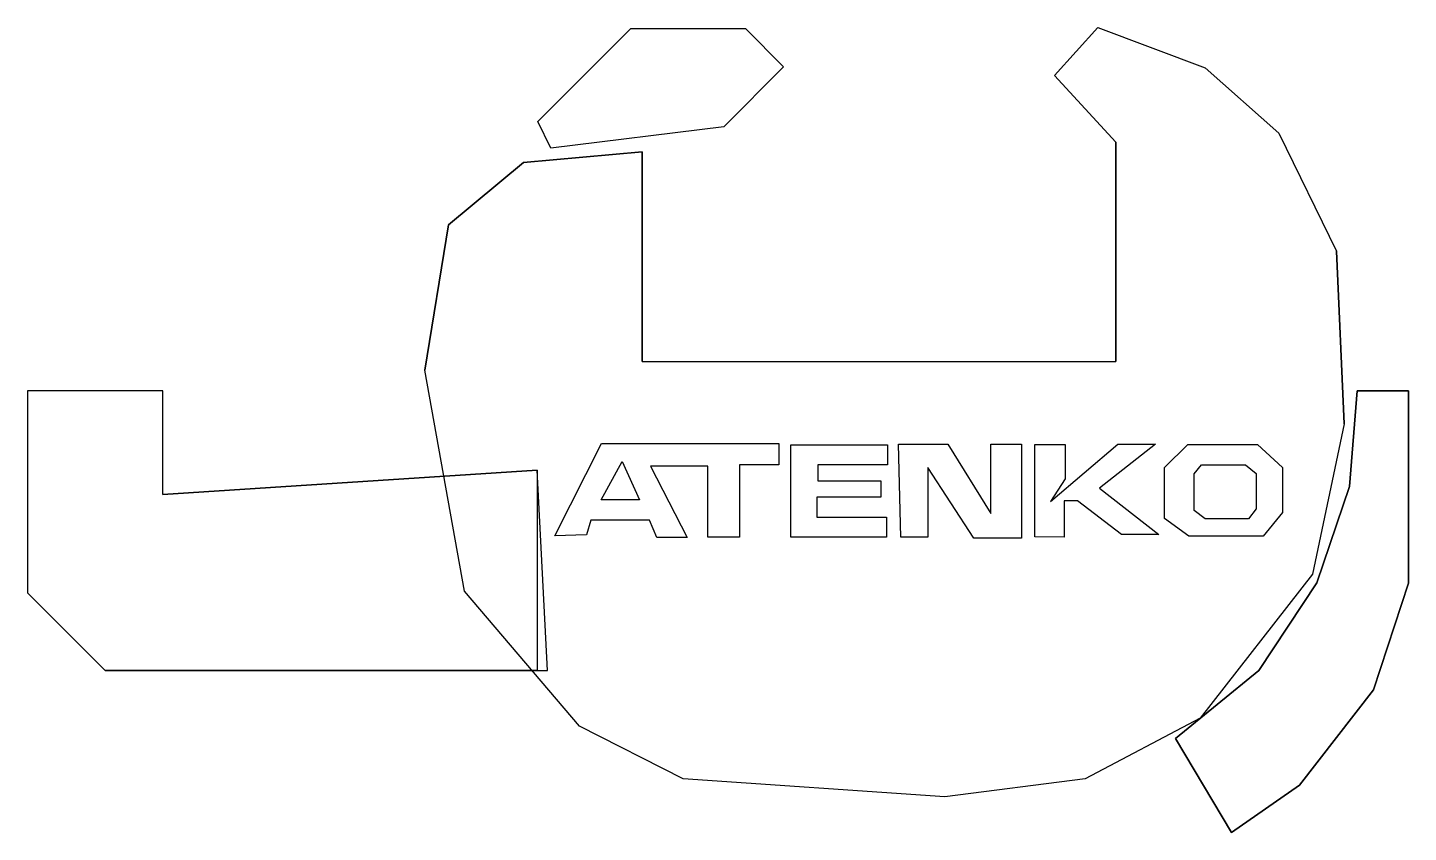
# Model space of a CAD drawing. Header units: millimetres. Extents: x -0.149 to 0.029, y -0.06 to 0.044.
import ezdxf

# ---------------------------------------------------------------- set-up
doc = ezdxf.new("R2010")
doc.units = ezdxf.units.MM
doc.layers.get('0').update_dxf_attribs({"color": 254, "true_color": 0xc2ced6})

msp = doc.modelspace()

# ---------------------------------------------------------------- linework, layer by layer
for points, elevation in [([(-0.01692, 0.03781), (-0.01133, 0.04397), (0.00249, 0.03879), (0.01199, 0.03041), (0.01942, 0.0152), (0.0204, -0.007), (0.01632, -0.02637), (0.00188, -0.04488), (-0.01293, -0.0527), (-0.03102, -0.055), (-0.06472, -0.05269), (-0.0781, -0.04592), (-0.09289, -0.02855), (-0.098, -0.00011), (-0.09497, 0.01858), (-0.0853, 0.02662), (-0.07, 0.028), (-0.07, 0.001), (-0.009, 0.001), (-0.009, 0.02922)], 0.12), ([(-0.08344, 0.03188), (-0.07148, 0.04384), (-0.05671, 0.04384), (-0.05179, 0.03892), (-0.0595, 0.03121), (-0.08179, 0.02848)], 0.11999), ([(-0.13177, -0.01612), (-0.13177, -0.00276), (-0.14917, -0.00276), (-0.14917, -0.02876), (-0.13917, -0.03876), (-0.08222, -0.03876), (-0.08354, -0.013), (-0.13177, -0.01612)], 0.12611), ([(0.02208, -0.00276), (0.02869, -0.00276), (0.02869, -0.02752), (0.02421, -0.04125), (0.01468, -0.0535), (0.00588, -0.05959), (-0.0013, -0.0475), (0.00941, -0.03876), (0.0169, -0.02749), (0.02111, -0.01508)], 0.11999), ([(-0.0772, -0.02131), (-0.08128, -0.02143), (-0.07525, -0.00957), (-0.0524, -0.00957), (-0.0524, -0.01228), (-0.05748, -0.01228), (-0.05748, -0.0216), (-0.06155, -0.0216), (-0.06155, -0.01246), (-0.06893, -0.01246), (-0.06421, -0.02166), (-0.06811, -0.02166), (-0.06905, -0.01942), (-0.07661, -0.01942)], 0.15), ([(-0.05086, -0.0216), (-0.05086, -0.00974), (-0.0384, -0.00974), (-0.0384, -0.01228), (-0.04738, -0.01228), (-0.04738, -0.01435), (-0.03929, -0.01435), (-0.03929, -0.01647), (-0.0475, -0.01647), (-0.0475, -0.01901), (-0.03852, -0.01901), (-0.03852, -0.0216)], 0.15), ([(-0.03669, -0.0216), (-0.03698, -0.00963), (-0.03066, -0.00963), (-0.02511, -0.01854), (-0.02511, -0.00963), (-0.02116, -0.00963), (-0.02116, -0.02172), (-0.0273, -0.02172), (-0.0332, -0.01263), (-0.0332, -0.0216)], 0.15), ([(-0.01944, -0.02154), (-0.01944, -0.00968), (-0.01554, -0.00968), (-0.01554, -0.01411), (-0.01743, -0.017), (-0.00875, -0.00963), (-0.00391, -0.00963), (-0.01112, -0.01529), (-0.00344, -0.02125), (-0.00828, -0.02125), (-0.01395, -0.01694), (-0.01566, -0.01694), (-0.01566, -0.0216)], 0.15), ([(-0.07531, -0.01682), (-0.0726, -0.01187), (-0.07035, -0.01682)], 0.15004)]:
    msp.add_lwpolyline(points, close=True, dxfattribs=dict(elevation=elevation))
at = {"elevation": 0.15}
for points in [[(-0.00273, -0.01918), (-0.00273, -0.01263), (0.00028, -0.00968), (0.00926, -0.00968), (0.01245, -0.01263), (0.01245, -0.01842), (0.00997, -0.02149), (0.0004, -0.02149), (-0.00273, -0.01918)], [(0.00111, -0.01818), (0.00111, -0.01346), (0.00205, -0.01228), (0.00772, -0.01228), (0.00908, -0.0134), (0.00908, -0.01795), (0.00808, -0.01924), (0.00253, -0.01924), (0.00111, -0.01818)]]:
    msp.add_lwpolyline(points, dxfattribs=at)
for points, invisible_edges in [([(-0.08344, 0.03188, 0.14999), (-0.07148, 0.04384, 0.14999), (-0.05671, 0.04384, 0.14999), (-0.05179, 0.03892, 0.14999)], 8), ([(-0.08344, 0.03188, 0.11999), (-0.07148, 0.04384, 0.11999), (-0.05671, 0.04384, 0.11999), (-0.05179, 0.03892, 0.11999)], 8), ([(-0.01692, 0.03781, 0.15), (-0.01133, 0.04397, 0.15), (0.00249, 0.03879, 0.15), (-0.009, 0.02922, 0.15)], 4), ([(-0.01692, 0.03781, 0.12), (-0.01133, 0.04397, 0.12), (0.00249, 0.03879, 0.12), (-0.009, 0.02922, 0.12)], 4), ([(-0.05179, 0.03892, 0.14999), (-0.0595, 0.03121, 0.14999), (-0.08179, 0.02848, 0.14999), (-0.08344, 0.03188, 0.14999)], 8), ([(-0.05179, 0.03892, 0.11999), (-0.0595, 0.03121, 0.11999), (-0.08179, 0.02848, 0.11999), (-0.08344, 0.03188, 0.11999)], 8), ([(-0.009, 0.02922, 0.15), (0.00249, 0.03879, 0.15), (0.01199, 0.03041, 0.15), (-0.009, 0.02922, 0.15)], 5), ([(-0.009, 0.02922, 0.12), (0.00249, 0.03879, 0.12), (0.01199, 0.03041, 0.12), (-0.009, 0.02922, 0.12)], 5), ([(-0.009, 0.02922, 0.15), (0.01199, 0.03041, 0.15), (0.01942, 0.0152, 0.15), (-0.009, 0.02922, 0.15)], 5), ([(-0.009, 0.02922, 0.12), (0.01199, 0.03041, 0.12), (0.01942, 0.0152, 0.12), (-0.009, 0.02922, 0.12)], 5), ([(-0.009, 0.02922, 0.15), (-0.009, 0.001, 0.15), (0.0204, -0.007, 0.15), (0.01942, 0.0152, 0.15)], 10), ([(-0.009, 0.02922, 0.12), (-0.009, 0.001, 0.12), (0.0204, -0.007, 0.12), (0.01942, 0.0152, 0.12)], 10), ([(-0.098, -0.00011, 0.15), (-0.07, 0.001, 0.15), (-0.07, 0.028, 0.15), (-0.0853, 0.02662, 0.15)], 9), ([(-0.098, -0.00011, 0.12), (-0.07, 0.001, 0.12), (-0.07, 0.028, 0.12), (-0.0853, 0.02662, 0.12)], 9), ([(-0.0853, 0.02662, 0.15), (-0.09497, 0.01858, 0.15), (-0.098, -0.00011, 0.15), (-0.0853, 0.02662, 0.15)], 4), ([(-0.0853, 0.02662, 0.12), (-0.09497, 0.01858, 0.12), (-0.098, -0.00011, 0.12), (-0.0853, 0.02662, 0.12)], 4), ([(-0.07, 0.001, 0.15), (-0.0781, -0.04592, 0.15), (-0.09289, -0.02855, 0.15), (-0.098, -0.00011, 0.15)], 9), ([(-0.07, 0.001, 0.12), (-0.0781, -0.04592, 0.12), (-0.09289, -0.02855, 0.12), (-0.098, -0.00011, 0.12)], 9), ([(-0.07, 0.001, 0.15), (-0.06472, -0.05269, 0.15), (-0.0781, -0.04592, 0.15), (-0.07, 0.001, 0.15)], 5), ([(-0.07, 0.001, 0.12), (-0.06472, -0.05269, 0.12), (-0.0781, -0.04592, 0.12), (-0.07, 0.001, 0.12)], 5), ([(-0.009, 0.001, 0.15), (0.00188, -0.04488, 0.15), (-0.01293, -0.0527, 0.15), (-0.07, 0.001, 0.15)], 5), ([(-0.07, 0.001, 0.15), (-0.01293, -0.0527, 0.15), (-0.03102, -0.055, 0.15), (-0.07, 0.001, 0.15)], 5), ([(-0.07, 0.001, 0.15), (-0.03102, -0.055, 0.15), (-0.06472, -0.05269, 0.15), (-0.07, 0.001, 0.15)], 5), ([(-0.009, 0.001, 0.12), (0.00188, -0.04488, 0.12), (-0.01293, -0.0527, 0.12), (-0.07, 0.001, 0.12)], 5), ([(-0.07, 0.001, 0.12), (-0.01293, -0.0527, 0.12), (-0.03102, -0.055, 0.12), (-0.07, 0.001, 0.12)], 5), ([(-0.07, 0.001, 0.12), (-0.03102, -0.055, 0.12), (-0.06472, -0.05269, 0.12), (-0.07, 0.001, 0.12)], 5), ([(-0.009, 0.001, 0.15), (0.0204, -0.007, 0.15), (0.01632, -0.02637, 0.15), (-0.009, 0.001, 0.15)], 5), ([(-0.009, 0.001, 0.15), (0.01632, -0.02637, 0.15), (0.00188, -0.04488, 0.15), (-0.009, 0.001, 0.15)], 5), ([(-0.009, 0.001, 0.12), (0.0204, -0.007, 0.12), (0.01632, -0.02637, 0.12), (-0.009, 0.001, 0.12)], 5), ([(-0.009, 0.001, 0.12), (0.01632, -0.02637, 0.12), (0.00188, -0.04488, 0.12), (-0.009, 0.001, 0.12)], 5), ([(-0.13177, -0.01612, 0.14111), (-0.13177, -0.00276, 0.14111), (-0.14917, -0.00276, 0.14111), (-0.14917, -0.02876, 0.14111)], 8), ([(-0.13177, -0.01612, 0.12611), (-0.13177, -0.00276, 0.12611), (-0.14917, -0.00276, 0.12611), (-0.14917, -0.02876, 0.12611)], 8), ([(0.02111, -0.01508, 0.14999), (0.02869, -0.02752, 0.14999), (0.02869, -0.00276, 0.14999), (0.02208, -0.00276, 0.14999)], 1), ([(0.02111, -0.01508, 0.11999), (0.02869, -0.02752, 0.11999), (0.02869, -0.00276, 0.11999), (0.02208, -0.00276, 0.11999)], 1), ([(-0.08354, -0.013, 0.14111), (-0.08354, -0.03876, 0.14111), (-0.13917, -0.03876, 0.14111), (-0.13177, -0.01612, 0.14111)], 4), ([(-0.08354, -0.013, 0.12611), (-0.08354, -0.03876, 0.12611), (-0.13917, -0.03876, 0.12611), (-0.13177, -0.01612, 0.12611)], 4), ([(0.0169, -0.02749, 0.14999), (0.02421, -0.04125, 0.14999), (0.02869, -0.02752, 0.14999), (0.02111, -0.01508, 0.14999)], 5), ([(0.0169, -0.02749, 0.11999), (0.02421, -0.04125, 0.11999), (0.02869, -0.02752, 0.11999), (0.02111, -0.01508, 0.11999)], 5), ([(-0.14917, -0.02876, 0.14111), (-0.13917, -0.03876, 0.14111), (-0.13177, -0.01612, 0.14111)], 10), ([(-0.14917, -0.02876, 0.12611), (-0.13917, -0.03876, 0.12611), (-0.13177, -0.01612, 0.12611)], 10), ([(0.00941, -0.03876, 0.14999), (0.01468, -0.0535, 0.14999), (0.02421, -0.04125, 0.14999), (0.0169, -0.02749, 0.14999)], 5), ([(0.00941, -0.03876, 0.11999), (0.01468, -0.0535, 0.11999), (0.02421, -0.04125, 0.11999), (0.0169, -0.02749, 0.11999)], 5), ([(-0.0013, -0.0475, 0.14999), (0.00588, -0.05959, 0.14999), (0.01468, -0.0535, 0.14999), (0.00941, -0.03876, 0.14999)], 4), ([(-0.0013, -0.0475, 0.11999), (0.00588, -0.05959, 0.11999), (0.01468, -0.0535, 0.11999), (0.00941, -0.03876, 0.11999)], 4)]:
    msp.add_3dface(points, dxfattribs=dict(invisible_edges=invisible_edges))

doc.saveas('drawing.dxf')
